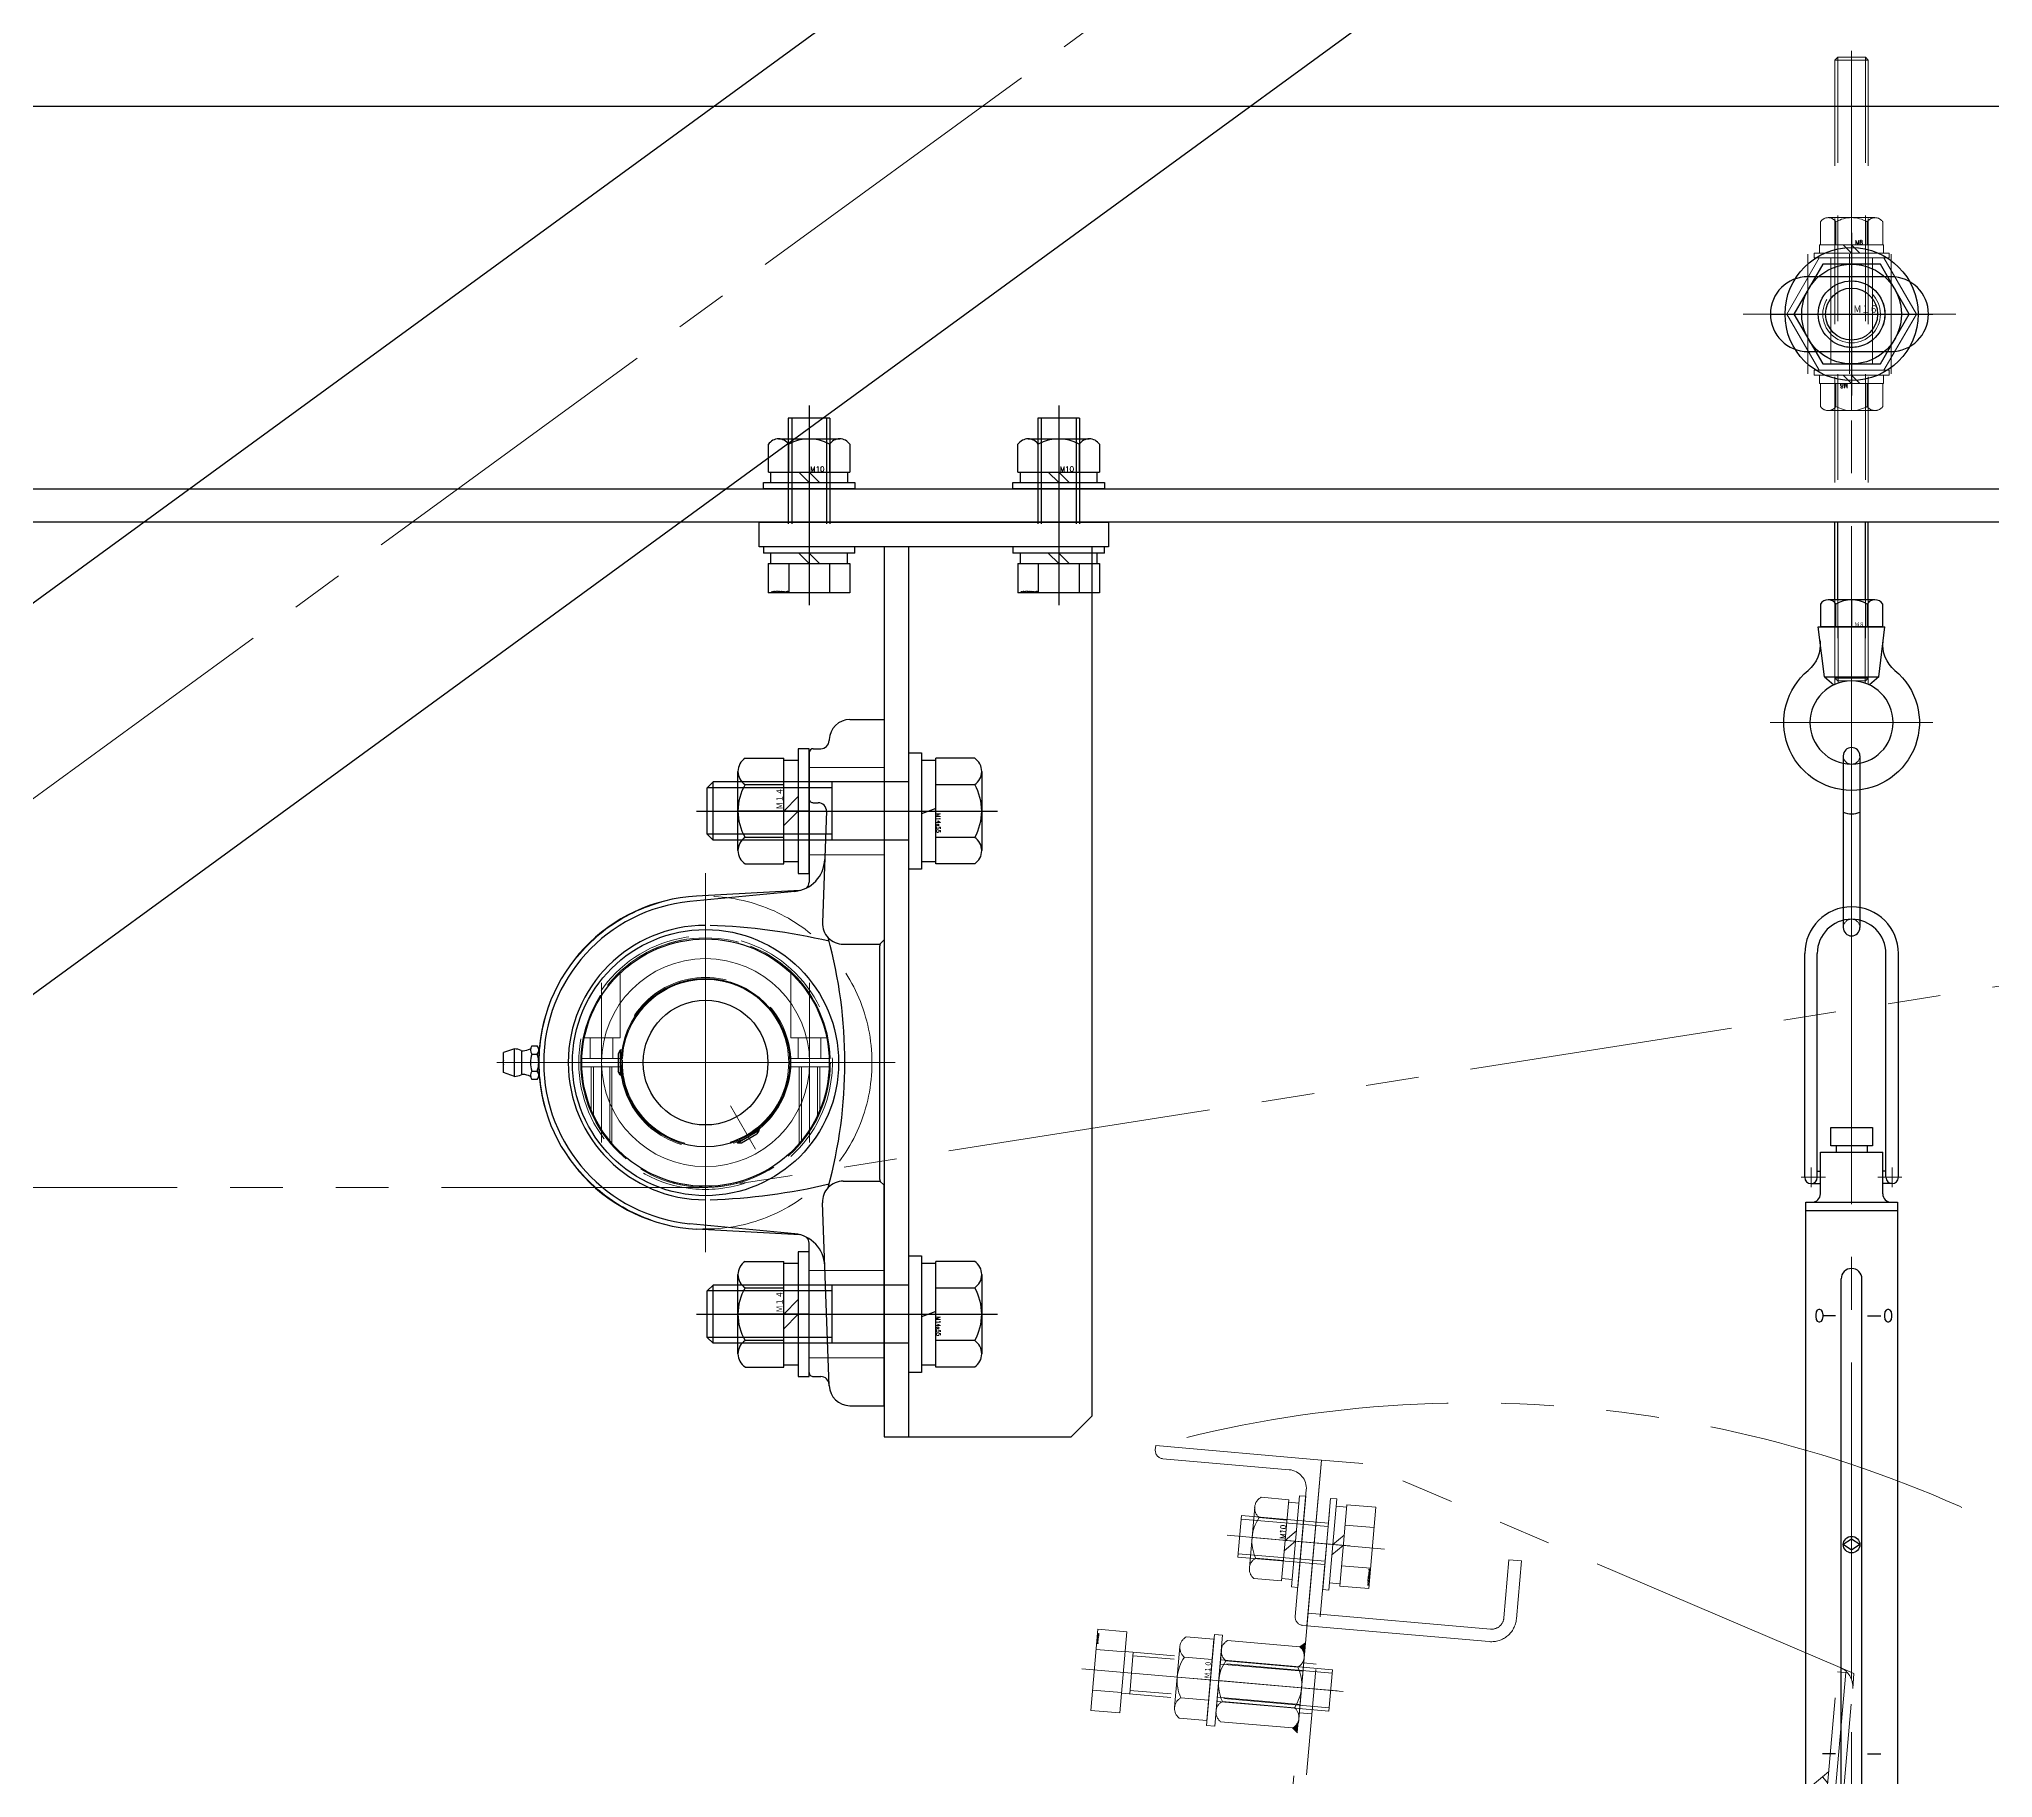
# Model space of a CAD drawing. Header units: millimetres. Extents: x -8731 to 85711, y -14522 to 31379.
# Drawn here: x 25928 to 26397.7, y 17891.6 to 18309.8 of the extents above; entities that cross this region are included whole.
import ezdxf

# ---------------------------------------------------------------- set-up
doc = ezdxf.new("R2010")
doc.units = ezdxf.units.MM
doc.header["$LTSCALE"] = 4
for name, pattern in [('CENTER2', [28.575, 19.05, -3.175, 3.175, -3.175]), ('HIDDEN', [9.525, 6.35, -3.175]), ('PHANTOM2', [31.75, 15.875, -3.175, 3.175, -3.175, 3.175, -3.175])]:
    doc.linetypes.add(name, pattern=pattern)
for name, color, linetype, lineweight in [('01_NORMAL', 7, 'Continuous', 25), ('04_HIDDEN', 2, 'HIDDEN', 13), ('05_CENTER', 4, 'CENTER2', 13), ('06_PHANTOM', 2, 'PHANTOM2', 13), ('08_DIM', 3, 'Continuous', 13)]:
    doc.layers.add(name, color=color, linetype=linetype, lineweight=lineweight)
doc.layers.add('10_DRAFT', color=8, linetype='Continuous', lineweight=0, plot=False)
doc.styles.add('KANJI0', font='txt.shx', dxfattribs={"width": 0.9, "height": 30, "bigfont": 'bigfont'})
doc.styles.add('KSS_TXT', font='txt.shx', dxfattribs={"bigfont": 'extfont2.shx'})
doc.styles.add('KSS_TXT_L', font='txt.shx', dxfattribs={"height": 9, "bigfont": 'extfont2.shx'})

# ---------------------------------------------------------------- blocks, each defined once
blk = doc.blocks.new('NTFLS-20a_1_1')
at = {"color": 0}
for p, q in [((-7.35, 20), (7.35, 20)), ((-9.8, 1.31), (-9.8, 18.69)), ((-4.9, 1.31), (-4.9, 18.69)), ((4.9, 18.69), (4.9, 1.31)), ((9.8, 18.69), (9.8, 1.31)), ((-7.35, 0), (7.35, 0))]:
    blk.add_line(p, q, dxfattribs=at)
for centre, radius, start, end in [((-7.35, 17.06), 2.94, 33.626, 146.374), ((0, 10.2), 9.8, 60, 120), ((7.35, 17.06), 2.94, 33.626, 146.374), ((-7.35, 2.94), 2.94, 213.626, 326.374), ((0, 9.8), 9.8, 240, 300), ((7.35, 2.94), 2.94, 213.626, 326.374)]:
    blk.add_arc(centre, radius, start, end, dxfattribs=at)
at = {"layer": '04_HIDDEN', "color": 0}
for p, q in [((-5, 20), (-5, 0)), ((-4, 20), (-4, 0)), ((4, 20), (4, 0)), ((5, 20), (5, 0))]:
    blk.add_line(p, q, dxfattribs=at)
at = {"layer": '10_DRAFT', "linetype": 'CENTER2'}
blk.add_line((0, 20), (0, 0), dxfattribs=at)
blk = doc.blocks.new('A$C77346CC7_1_1')
h = blk.add_hatch(color=3)
h.dxf.hatch_style = 1
h.paths.add_polyline_path([(-9.8, 1.31), (-10.87, 0), (-7.35, 0, -0.251062)])
h = blk.add_hatch(color=3)
h.dxf.hatch_style = 1
h.paths.add_polyline_path([(9.8, 1.31), (10.87, 0), (7.35, 0, 0.251062)])
h = blk.add_hatch(color=3)
h.dxf.hatch_style = 1
h.paths.add_polyline_path([(110.2, 1.31), (109.13, 0), (112.65, 0, -0.251062)])
h = blk.add_hatch(color=3)
h.dxf.hatch_style = 1
h.paths.add_polyline_path([(129.8, 1.31), (130.87, 0), (127.35, 0, 0.251062)])
at = {"color": 0}
for p, q in [((175, 0), (-15, 0)), ((-15, 0), (-15, -3)), ((175, 0), (-15, 0)), ((-15, 0), (-15, -10)), ((175, -10), (175, 0)), ((-15, -10), (-113.34, -28.98)), ((136.13, -128.56), (175, -10)), ((-111, -30), (-86.63, -30)), ((-86.63, -32), (-111, -32)), ((-117, -33.8), (-117, -42)), ((-115, -50), (-115, -34)), ((-113, -34), (-113, -50)), ((-65.65, -126.8), (-84.67, -33.6)), ((-82.71, -33.2), (-63.69, -126.4)), ((-117, -42), (-117, -47)), ((-117, -47), (-115, -47)), ((-117, -47), (-98, -47)), ((-113, -50), (-115, -50)), ((-115, -50), (-113, -50)), ((33, -59.66), (33, -128)), ((35, -128), (35, -59.66)), ((38.41, -58.24), (108.17, -128)), ((109.59, -126.59), (39.83, -56.83)), ((-95, -72.65), (-95, -78)), ((-95, -78), (-76.17, -88.87)), ((-76.17, -88.87), (-67.84, -128.04)), ((108.17, -128), (109.59, -126.59)), ((-61.73, -128), (135, -128)), ((135, -130), (-61.73, -130)), ((33, -128), (35, -128)), ((135, -128), (135, -130)), ((-62.95, -132), (131.38, -132))]:
    blk.add_line(p, q, dxfattribs=at)
at = {"color": 3}
for p, q in [((-9.8, 1.31), (-10.87, 0)), ((9.8, 1.31), (10.87, 0)), ((110.2, 1.31), (109.13, 0)), ((129.8, 1.31), (130.87, 0))]:
    blk.add_line(p, q, dxfattribs=at)
at = {"color": 0}
blk.add_lwpolyline([(135, -44), (135, 0), (138, 0), (138, -44, 0.414214), (141, -47), (155, -47), (155, -50), (141, -50, -0.414214)], format="xyb", close=True, dxfattribs=at)
for centre, radius, start, end in [((-112, -33.8), 5, 105.5241, 180), ((-111, -34), 4, 90, 180), ((-111, -34), 2, 90, 180), ((-86.63, -34), 4, 11.5346, 90), ((-86.63, -34), 2, 11.5346, 90), ((-98, -60), 13, 283.3424, 90), ((37, -59.66), 4, 45, 180), ((37, -59.66), 2, 45, 180), ((-61.73, -126), 4, 191.5346, 270), ((-61.73, -126), 2, 191.5346, 270), ((-62.95, -127), 5, 192, 270), ((131.38, -127), 5, 270, 341.8473)]:
    blk.add_arc(centre, radius, start, end, dxfattribs=at)
at = {"layer": '04_HIDDEN'}
for p, q in [((-6, 0), (-6, -3)), ((6, 0), (6, -3)), ((114, 0), (114, -3)), ((126, 0), (126, -3)), ((-15, -3), (175, -3)), ((-113, -47), (-115, -47))]:
    blk.add_line(p, q, dxfattribs=at)
at = {"layer": '05_CENTER'}
for p, q in [((0, 5.49), (0, -8.61)), ((120, 5.49), (120, -8.61)), ((155, 5.49), (155, -8.61))]:
    blk.add_line(p, q, dxfattribs=at)
at = {"layer": '10_DRAFT'}
for p, q in [((-113.34, -28.98), (-117, -30)), ((-117, -30), (-117, -33.8)), ((-86.63, -30), (-83.37, -30)), ((-86.63, -32), (-85, -32)), ((-85, -32), (-84.67, -33.6)), ((-83.37, -30), (-82.71, -33.2)), ((33, -60.55), (33, -50)), ((33, -50), (40.46, -57.46)), ((37, -62.66), (37, -54.76)), ((-94.33, -60), (-99.84, -60)), ((-98, -61.84), (-98, -58.16)), ((-95, -61.21), (-95, -58.79)), ((34, -59.66), (40, -59.66)), ((-65, -130), (-65.65, -126.8)), ((-63.37, -128), (-63.69, -126.4)), ((109.59, -126.59), (111, -128)), ((-67.84, -128.04), (-67, -132)), ((-61.73, -130), (-65, -130)), ((-61.73, -128), (-63.37, -128)), ((136.13, -128.56), (135, -132)), ((-67, -132), (-62.95, -132)), ((135, -132), (131.38, -132))]:
    blk.add_line(p, q, dxfattribs=at)
at = {"color": 4}
for p in [(0, 0), (120, 0)]:
    blk.add_blockref('NTFLS-20a_1_1', p, dxfattribs=at)
blk = doc.blocks.new('M10Nu_1_1_1')
at = {"color": 0}
for p, q in [((-9.8, 0), (-9.8, 6.69)), ((-7.35, 8), (7.35, 8)), ((-4.9, 0), (-4.9, 6.69)), ((4.9, 6.69), (4.9, 0)), ((9.8, 6.69), (9.8, 0)), ((-9.8, 0), (9.8, 0))]:
    blk.add_line(p, q, dxfattribs=at)
at = {"color": 0, "linetype": 'CENTER2'}
blk.add_line((0, 8), (0, 0), dxfattribs=at)
at = {"color": 0}
for centre, radius, start, end in [((-7.35, 5.06), 2.94, 33.626, 146.374), ((0, -1.8), 9.8, 60, 120), ((7.35, 5.06), 2.94, 33.626, 146.374)]:
    blk.add_arc(centre, radius, start, end, dxfattribs=at)
at = {"layer": '10_DRAFT', "style": 'KANJI0', "width": 0.82}
blk.add_text('Ｍ１０', height=1.25, dxfattribs=at).set_placement((0.26, 0.12))
blk = doc.blocks.new('A$C7A442ECB_1_1')
at = {"color": 0}
for p, q in [((-9.81, 57), (9.81, 57)), ((-9.81, 50), (-9.81, 57)), ((-4.91, 50), (-4.91, 57)), ((4.91, 50), (4.91, 57)), ((9.81, 50), (9.81, 57)), ((-9.81, 50), (9.81, 50))]:
    blk.add_line(p, q, dxfattribs=at)
at = {"color": 0, "linetype": 'CENTER2'}
blk.add_line((0, -3), (0, 60), dxfattribs=at)
at = {"color": 0, "linetype": 'HIDDEN'}
for p, q in [((-5, 0), (-5, 50)), ((-5, 48.04), (5, 48.04)), ((-4.19, 0), (-4.19, 48.04)), ((4.19, 0), (4.19, 48.04)), ((5, 0), (5, 50)), ((-5, 0), (5, 0))]:
    blk.add_line(p, q, dxfattribs=at)
at = {"layer": '10_DRAFT', "style": 'KSS_TXT_L'}
blk.add_text('BT-M10x50L', height=0.3, dxfattribs=at).set_placement((6.32, 56.66))
blk = doc.blocks.new('A$C5BE71404_1')
at = {"color": 0}
for p, q in [((-3, 38), (-3, 7.5)), ((-1, 40), (0, 40)), ((0, 0), (0, 40)), ((-40, 1), (-40, 0)), ((0, 0), (-40, 0)), ((-7.5, 3), (-38, 3))]:
    blk.add_line(p, q, dxfattribs=at)
for centre, radius, start, end in [((-1, 38), 2, 90, 180), ((-7.5, 7.5), 4.5, 270, 0), ((-38, 1), 2, 90, 180)]:
    blk.add_arc(centre, radius, start, end, dxfattribs=at)
blk = doc.blocks.new('A$C55D036C2_1_1')
at = {"layer": '05_CENTER'}
blk.add_line((0, -3.71), (0, 6.83), dxfattribs=at)
blk.add_blockref('A$C5BE71404_1', (20, 0))
blk = doc.blocks.new('A$C7AFA21F4_1_1_1')
at = {"color": 0}
for p, q in [((-9.81, 11), (9.81, 11)), ((-9.81, 4), (-9.81, 11)), ((-4.91, 4), (-4.91, 11)), ((4.91, 4), (4.91, 11)), ((9.81, 4), (9.81, 11)), ((-11, 1.5), (11, 1.5)), ((-11, 1.5), (-11, 0)), ((-11, 0), (11, 0)), ((9.81, 4), (-9.81, 4)), ((-9.25, 4), (-9.25, 1.5)), ((0, 1.5), (-2.5, 4)), ((0, 4), (2.5, 1.5)), ((9.25, 1.5), (9.25, 4)), ((11, 0), (11, 1.5))]:
    blk.add_line(p, q, dxfattribs=at)
at = {"color": 0, "linetype": 'CENTER2'}
blk.add_line((0, -24), (0, 14), dxfattribs=at)
at = {"color": 0, "linetype": 'HIDDEN'}
for p, q in [((-5, -21), (-5, 0)), ((-4.19, -21), (-4.19, 0)), ((4.19, -21), (4.19, 0)), ((5, -21), (5, 0)), ((-5, -21), (5, -21))]:
    blk.add_line(p, q, dxfattribs=at)
at = {"layer": '10_DRAFT', "style": 'KSS_TXT_L'}
blk.add_text('BT-M10x25L,SW,PW', height=0.3, dxfattribs=at).set_placement((5.1, 10.66))
blk = doc.blocks.new('M10Nza_1_1_1')
at = {"color": 0}
for p, q in [((-9.8, 4), (-9.8, 10.69)), ((-7.35, 12), (7.35, 12)), ((-4.9, 4), (-4.9, 10.69)), ((4.9, 10.69), (4.9, 4)), ((9.8, 10.69), (9.8, 4)), ((-9.8, 4), (9.8, 4)), ((-9.2, 1.5), (-9.2, 4)), ((0, 1.5), (-2.5, 4)), ((0, 4), (2.5, 1.5)), ((9.2, 4), (9.2, 1.5))]:
    blk.add_line(p, q, dxfattribs=at)
at = {"color": 0, "linetype": 'CENTER2'}
blk.add_line((0, 12), (0, 0), dxfattribs=at)
at = {"color": 0}
blk.add_lwpolyline([(-11, 1.5), (11, 1.5), (11, 0), (-11, 0)], close=True, dxfattribs=at)
for centre, radius, start, end in [((-7.35, 9.06), 2.94, 33.626, 146.374), ((0, 2.2), 9.8, 60, 120), ((7.35, 9.06), 2.94, 33.626, 146.374)]:
    blk.add_arc(centre, radius, start, end, dxfattribs=at)
at = {"layer": '10_DRAFT', "style": 'KSS_TXT'}
blk.add_text('M10', height=1.25, dxfattribs=at).set_placement((0.26, 4.12))
blk = doc.blocks.new('A$C465C50AC_1_1')
for points in [[(-11, 27), (11, 27), (11, 29), (-11, 29)], [(109, 27), (131, 27), (131, 29), (109, 29)]]:
    blk.add_lwpolyline(points, close=True)
for name, p in [('A$C7A442ECB_1_1', (0, 0)), ('A$C7A442ECB_1_1', (120, 0)), ('A$C55D036C2_1_1', (155, 7)), ('M10Nu_1_1_1', (0, 29)), ('M10Nu_1_1_1', (120, 29)), ('A$C77346CC7_1_1', (0, 7)), ('M10Nza_1_1_1', (155, 10))]:
    blk.add_blockref(name, p)
at = {"layer": '04_HIDDEN', "rotation": 180}
blk.add_blockref('A$C7AFA21F4_1_1_1', (155, 4), dxfattribs=at)
blk = doc.blocks.new('16b_1_1_1')
at = {"color": 0, "linetype": 'CENTER2'}
for p, q in [((0, 19.54), (0, -19.54)), ((-19.54, 0), (19.54, 0))]:
    blk.add_line(p, q, dxfattribs=at)
at = {"color": 0}
for p, q in [((-6.92, 11.99), (-13.85, 0)), ((6.93, 11.99), (-6.92, 11.99)), ((13.85, 0), (6.93, 11.99)), ((-13.85, 0), (-6.92, -11.99)), ((6.93, -11.99), (13.85, 0)), ((-6.92, -11.99), (6.93, -11.99))]:
    blk.add_line(p, q, dxfattribs=at)
for radius in [16, 11.99, 8, 6.25]:
    blk.add_circle((0, 0), radius, dxfattribs=at)
at = {"layer": '10_DRAFT', "style": 'KANJI0', "width": 0.82}
blk.add_text('Ｍ１６', height=1.714, dxfattribs=at).set_placement((0.41, 0.18))
blk = doc.blocks.new('A$C68742FED_1')
at = {"color": 0}
for p, q in [((-2, 2), (39.3, 2)), ((-2, -2), (39.3, -2))]:
    blk.add_line(p, q, dxfattribs=at)
for centre, radius, start, end in [((-2, 0), 2, 90, 270), ((7.24, -0.02), 4.75, 335.3373, 25.1792), ((39.3, 0), 2, 270, 90)]:
    blk.add_arc(centre, radius, start, end, dxfattribs=at)
at = {"layer": '04_HIDDEN', "color": 0}
for centre, start, end in [((-2, 0), 270, 90), ((39.3, 0), 90, 270)]:
    blk.add_arc(centre, 2, start, end, dxfattribs=at)
at = {"layer": '05_CENTER', "color": 0}
blk.add_line((43.28, 0), (-7.24, 0), dxfattribs=at)
blk = doc.blocks.new('A$C416561A8_1')
at = {"color": 0}
for p, q in [((29.52, 6.46), (9.85, 11.01)), ((11.98, 10.51), (11.08, 6.62)), ((28.62, 2.56), (8.95, 7.11)), ((9.95, 6.88), (10.24, 8.16)), ((29.52, 6.46), (28.62, 2.56)), ((29.85, 6.38), (29.52, 6.46)), ((28.93, 2.49), (28.62, 2.56)), ((31.73, 2.86), (32.14, 3.08)), ((28.93, -2.49), (8.95, -7.11)), ((31.73, -2.86), (32.14, -3.08)), ((29.85, -6.38), (9.85, -11.01))]:
    blk.add_line(p, q, dxfattribs=at)
blk.add_circle((26.78, 5.04), 1.25, dxfattribs=at)
for centre, radius, start, end in [((7.3, 0), 11.3, 76.9688, 283.0313), ((7.3, 0), 7.3, 76.9689, 283.0313), ((10.78, 5.08), 3.13, 99.8583, 137.1756), ((33.8, 0), 7.5, 238.2627, 121.7373), ((29.83, 6.38), 4, 256.9686, 298.243), ((33.8, 0), 3.5, 241.7565, 118.2435), ((29.83, -6.38), 4, 61.7565, 103.0312)]:
    blk.add_arc(centre, radius, start, end, dxfattribs=at)
at = {"layer": '10_DRAFT'}
for p, q in [((27.71, 7.98), (12.44, -1.55)), ((27.71, 7.98), (29.83, 4.59)), ((8.75, 0), (5.85, 0)), ((7.3, -1.45), (7.3, 1.45)), ((29.83, 4.59), (14.56, -4.95)), ((35.25, 0), (32.35, 0)), ((33.8, -1.45), (33.8, 1.45)), ((12.44, -1.55), (14.56, -4.95)), ((12.88, -4.45), (13.45, -3.17)), ((14.56, -4.95), (12.3, -6.36))]:
    blk.add_line(p, q, dxfattribs=at)
blk.add_arc((15.44, -6.25), 3.13, 144.8583, 182.1756, dxfattribs=at)
blk = doc.blocks.new('M8アイナットa_1')
at = {"color": 0}
for p, q in [((-6.54, 12), (-8, 0)), ((-6.54, 12), (-4.28, 13.96)), ((-6.54, 12), (6.54, 12)), ((6.54, 12), (4.28, 13.96)), ((6.54, 12), (8, 0)), ((-8, 0), (8, 0))]:
    blk.add_line(p, q, dxfattribs=at)
blk.add_circle((0, 23), 10, dxfattribs=at)
for centre, radius, start, end in [((0, 23), 16.3, 309.7386, 230.2614), ((-15.53, 4.31), 8, 353.0719, 50.2614), ((15.53, 4.31), 8, 129.7386, 186.9281)]:
    blk.add_arc(centre, radius, start, end, dxfattribs=at)
at = {"layer": '04_HIDDEN', "color": 0}
for p, q in [((-4, 13.83), (-4, 0)), ((-3.25, 13.54), (-3.25, 0)), ((3.25, 13.54), (3.25, 0)), ((4, 13.83), (4, 0))]:
    blk.add_line(p, q, dxfattribs=at)
at = {"layer": '05_CENTER', "color": 0}
for p, q in [((0, 42.41), (0, -2.36)), ((-19.57, 23), (19.57, 23))]:
    blk.add_line(p, q, dxfattribs=at)
blk = doc.blocks.new('A$C49BB2EA1_1')
at = {"color": 0, "linetype": 'CENTER2'}
blk.add_line((0, 151.55), (0, -1.71), dxfattribs=at)
at = {"color": 0}
for p, q in [((-4, 149.32), (-3.32, 150)), ((-4, 149.32), (-4, 0.68)), ((4, 149.32), (-4, 149.32)), ((-3.32, 150), (-3.32, 0)), ((3.32, 150), (-3.32, 150)), ((3.32, 150), (3.32, 0)), ((4, 149.32), (3.32, 150)), ((4, 149.32), (4, 0.68)), ((4, 0.68), (-4, 0.68)), ((-4, 0.68), (-3.32, 0)), ((3.32, 0), (-3.32, 0)), ((4, 0.68), (3.32, 0))]:
    blk.add_line(p, q, dxfattribs=at)
blk = doc.blocks.new('M8Nu_1_1_1')
at = {"color": 0}
for p, q in [((-7.5, 5.5), (-7.5, 0)), ((-7.5, 5.5), (-7.5, 0)), ((5.62, 6.5), (-5.62, 6.5)), ((5.62, 6.5), (-5.62, 6.5)), ((-3.75, 0), (-3.75, 5.5)), ((-3.75, 0), (-3.75, 5.5)), ((3.75, 5.5), (3.75, 0)), ((3.75, 5.5), (3.75, 0)), ((7.5, 0), (7.5, 5.5)), ((7.5, 0), (7.5, 5.5)), ((7.5, 0), (-7.5, 0))]:
    blk.add_line(p, q, dxfattribs=at)
at = {"color": 0, "linetype": 'CENTER2'}
blk.add_line((0, 6.5), (0, 0), dxfattribs=at)
at = {"color": 0}
for centre, radius, start, end in [((-5.62, 4.25), 2.25, 33.626, 146.374), ((-5.62, 4.25), 2.25, 33.626, 146.374), ((0, -1), 7.5, 60, 120), ((5.62, 4.25), 2.25, 33.626, 146.374)]:
    blk.add_arc(centre, radius, start, end, dxfattribs=at)
at = {"layer": '10_DRAFT', "style": 'KANJI0', "width": 0.82}
blk.add_text('Ｍ８', height=1, dxfattribs=at).set_placement((0.71, -0.03))
blk = doc.blocks.new('ST-10d_1')
at = {"color": 0}
for p, q in [((-271.05, 12.5), (-274.46, 2)), ((-70.05, 11), (-70.05, -11)), ((-68.05, 11), (-68.05, 11)), ((-63.55, 9.75), (-63.55, 7.5)), ((-62.05, 11.25), (-8.25, 11.25)), ((-217.05, 9), (-269.05, 9)), ((-200.74, 3.84), (-200.74, 7.03)), ((-95.34, 3.84), (-95.34, 7.03)), ((-66.05, 7.5), (-56.05, 7.5)), ((-62.05, 8.25), (-8.25, 8.25)), ((-60.55, 8.25), (-60.55, 7.5)), ((-56.05, 7.5), (-56.05, -7.5)), ((-295.05, 2), (-343.05, 2)), ((-209.31, 2.5), (-86.48, 2.5)), ((-151.71, 0), (-150.4, 2)), ((-150.4, -2), (-151.71, 0)), ((-149.1, 0), (-150.4, 2)), ((-150.4, -2), (-149.1, 0)), ((-54.52, 3.72), (-56.05, 3.72)), ((-295.05, -2), (-343.05, -2)), ((-271.05, -12.5), (-274.46, -2)), ((-209.31, -2.5), (-86.48, -2.5)), ((-200.74, -3.84), (-200.74, -7.03)), ((-95.34, -3.84), (-95.34, -7.03)), ((-54.52, -3.72), (-56.05, -3.72)), ((-217.05, -9), (-269.05, -9)), ((-66.05, -7.5), (-56.05, -7.5)), ((-63.55, -9.75), (-63.55, -7.5)), ((-62.05, -8.25), (-8.25, -8.25)), ((-60.55, -8.25), (-60.55, -7.5)), ((-62.05, -11.25), (-8.25, -11.25))]:
    blk.add_line(p, q, dxfattribs=at)
for points in [[(-271.05, 12.5), (-271.05, -12.5), (-269.05, -12.5), (-269.05, 12.5)], [(-68.05, 11), (-68.05, -11), (-217.05, -11), (-217.05, 11)], [(-50.05, 5), (-50.05, -5), (-54.52, -5), (-54.52, 5)], [(-272.51, 2), (-272.51, -2), (-288.55, -2), (-288.55, 2)]]:
    blk.add_lwpolyline(points, close=True, dxfattribs=at)
for centre, radius in [((-291.05, 0), 10), ((-291.05, 0), 6), ((-343.05, 0), 2), ((-295.05, 0), 2), ((-150.4, 0), 2)]:
    blk.add_circle(centre, radius, dxfattribs=at)
for centre, radius, start, end in [((-66.05, 9.5), 2, 180, 270), ((-62.05, 9.75), 1.5, 90, 270), ((-8.25, 0), 11.25, 270, 90), ((-8.25, 0), 8.25, 270, 90), ((-209.31, 0), 2.5, 90, 270), ((-86.48, 0), 2.5, 270, 90), ((-66.05, -9.5), 2, 90, 180), ((-62.05, -9.75), 1.5, 90, 270)]:
    blk.add_arc(centre, radius, start, end, dxfattribs=at)
blk.add_ellipse((-325.78, 0), major_axis=(0, 2), ratio=0.707107, dxfattribs=at)
at = {"layer": '05_CENTER', "color": 0}
blk.add_line((7.71, 0), (-349.94, 0), dxfattribs=at)
at = {"layer": '10_DRAFT'}
for p, q in [((-59.69, 9.75), (-64.4, 9.75)), ((-62.05, 12.11), (-62.05, 6.3)), ((-62.05, -12.11), (-62.05, -6.3)), ((-59.69, -9.75), (-64.4, -9.75))]:
    blk.add_line(p, q, dxfattribs=at)
at = {"layer": '08_DIM', "color": 0, "style": 'KSS_TXT'}
for p in [(-96.83, 9.01), (-96.83, -7.51)]:
    blk.add_text('0', height=3, rotation=270, dxfattribs=at).set_placement(p)
blk = doc.blocks.new('M8Nza_1_1_1')
at = {"color": 0}
for p, q in [((5.62, 9.7), (-5.63, 9.7)), ((-7.5, 8.69), (-7.5, 3.2)), ((-3.75, 3.2), (-3.75, 8.69)), ((3.75, 8.69), (3.75, 3.2)), ((7.5, 3.2), (7.5, 8.69)), ((-7.7, 3.2), (7.7, 3.2)), ((-7.7, 3.2), (-7.7, 1.2)), ((0, 1.2), (-2, 3.2)), ((0, 3.2), (2, 1.2)), ((7.7, 3.2), (7.7, 1.2))]:
    blk.add_line(p, q, dxfattribs=at)
at = {"color": 0, "linetype": 'CENTER2'}
blk.add_line((0, 9.7), (0, 0), dxfattribs=at)
at = {"color": 0}
blk.add_lwpolyline([(-9, 1.2), (9, 1.2), (9, 0), (-9, 0)], close=True, dxfattribs=at)
for centre, radius, start, end in [((-5.63, 7.45), 2.25, 33.626, 146.374), ((0, 2.2), 7.5, 60, 120), ((5.62, 7.45), 2.25, 33.626, 146.374)]:
    blk.add_arc(centre, radius, start, end, dxfattribs=at)
at = {"layer": '10_DRAFT', "style": 'KSS_TXT'}
blk.add_text('M8', height=1, dxfattribs=at).set_placement((0.87, 3.27))
blk = doc.blocks.new('A$C1DD32577_1')
blk.add_blockref('M8Nu_1_1_1', (-1.49, 446.43))
at = {"color": 4, "xscale": -1, "rotation": 180}
blk.add_blockref('M8アイナットa_1', (-1.49, 446.43), dxfattribs=at)
at = {"color": 4}
for name, p, rotation in [('A$C68742FED_1', (-1.49, 413.43), 270), ('ST-10d_1', (-1.49, 376.13), 90), ('A$C416561A8_1', (-1.49, -2.22), 90)]:
    blk.add_blockref(name, p, dxfattribs=dict(at, rotation=rotation))
at = {"layer": '04_HIDDEN'}
for name, p in [('A$C49BB2EA1_1', (-1.49, 433.43)), ('M8Nza_1_1_1', (-1.49, 535.15))]:
    blk.add_blockref(name, p, dxfattribs=at)
at = {"layer": '04_HIDDEN', "rotation": 180}
blk.add_blockref('M8Nza_1_1_1', (-1.49, 508.15), dxfattribs=at)
blk = doc.blocks.new('A$C04EE0C66_1')
at = {"color": 0}
blk.add_lwpolyline([(-7.8, 13.5), (-15.6, 0), (-7.8, -13.5), (7.79, -13.5), (15.58, 0), (7.79, 13.5)], close=True, dxfattribs=at)
for radius in [8, 6.92]:
    blk.add_circle((-0.01, 0), radius, dxfattribs=at)
at = {"layer": '04_HIDDEN'}
for p, q in [((-5.01, 13.5), (-5.01, -13.5)), ((4.99, 13.5), (4.99, -13.5))]:
    blk.add_line(p, q, dxfattribs=at)
at = {"layer": '05_CENTER'}
for p, q in [((-0.01, -19.61), (-0.01, 19.61)), ((19.61, 0), (-19.62, 0))]:
    blk.add_line(p, q, dxfattribs=at)
blk = doc.blocks.new('MUCAP206Ja_1_1_1')
at = {"color": 0}
for p, q in [((-3.3, 88.8), (-2.4, 91.5)), ((-2.4, 91.5), (2.4, 91.5)), ((3.3, 88.8), (2.4, 91.5)), ((-4.04, 83.37), (-4.04, 84.63)), ((-3.3, 88.8), (3.3, 88.8)), ((-2.8, 87.05), (2.8, 87.05)), ((-2.02, 84.63), (-2.02, 83.37)), ((2.02, 84.63), (2.02, 83.37)), ((4.04, 84.63), (4.04, 83.37)), ((3.03, 83), (-3.03, 83)), ((-3, 63.4), (-2.13, 63.9)), ((3, 63.4), (-3, 63.4)), ((-3, 62.93), (-3, 63.4)), ((-2.45, 63), (-2.45, 63.72)), ((2.13, 63.9), (-2.13, 63.9)), ((3, 63.4), (2.13, 63.9)), ((2.45, 63), (2.45, 63.72)), ((3, 62.93), (3, 63.4)), ((-41.38, 20.25), (-40.04, 45.06)), ((-41.16, 21.47), (-38.73, 46.65)), ((41.16, 21.47), (38.73, 46.65)), ((41.38, 20.25), (40.04, 45.06)), ((-18.84, 35.48), (-19.25, 35.25)), ((-19.25, 35.25), (-16.25, 30.05)), ((-19.25, 35.25), (-19.25, 34.25)), ((-18.63, 34.97), (-19.25, 34.61)), ((-19.25, 34.25), (-17.12, 30.55)), ((-16.25, 30.05), (-17.12, 30.55)), ((-16.18, 30.73), (-16.8, 30.37)), ((-15.84, 30.29), (-16.25, 30.05)), ((-77.69, 13.18), (-33.69, 14.81)), ((-75.5, 17), (-75.5, 15.19)), ((-74.5, 18), (-43.4, 18)), ((60.43, 13.82), (33.69, 14.81)), ((74.5, 18), (43.4, 18)), ((62.5, 17), (62.5, 15.82)), ((75.5, 17), (75.5, 15.19)), ((-28.5, 9.81), (-28.5, 1)), ((28.5, 9.81), (28.5, 1)), ((77.69, 13.18), (77.43, 13.19)), ((-82.5, 8.18), (-82.5, 0)), ((82.5, 8.18), (82.5, 0)), ((-82.5, 0), (-29.5, 0)), ((-29.5, 0), (-28.5, 1)), ((-28.09, 1), (28.09, 1)), ((29.5, 0), (28.5, 1)), ((82.5, 0), (29.5, 0))]:
    blk.add_line(p, q, dxfattribs=at)
for radius in [32, 29.75, 20.25, 15]:
    blk.add_circle((0, 42.9), radius, dxfattribs=at)
for centre, radius, start, end in [((0, 90.01), 1.59, 69.555, 110.445), ((-3.03, 83.44), 1.56, 49.7398, 130.2602), ((0, 88.8), 3.3, 180, 208.0616), ((-8.79, 87.42), 6, 336.1715, 353.8983), ((-3.62, 86.87), 0.8, 353.8983, 28.0616), ((0, 79.3), 5.7, 69.2291, 110.7709), ((3.03, 83.44), 1.56, 49.7398, 130.2602), ((3.62, 86.87), 0.8, 151.9384, 186.1017), ((8.79, 87.42), 6, 186.1017, 203.8285), ((0, 88.8), 3.3, 331.9384, 0), ((0, 42.9), 40.1, 3.0846, 176.9154), ((0, 42.9), 38.91, 5.5232, 174.4768), ((-3.03, 84.56), 1.56, 229.7398, 310.2602), ((0, 88.7), 5.7, 249.2291, 290.7709), ((3.03, 84.56), 1.56, 229.7398, 310.2602), ((0, 42.9), 33, 0, 180), ((112.94, 46.65), 146, 181.901, 193.2451), ((-112.94, 46.65), 146, 346.7549, 358.099), ((-49.13, 22.24), 8, 272.1211, 354.4768), ((49.13, 22.24), 8, 185.5232, 267.8789), ((-77.5, 15.19), 2, 272.1211, 0), ((-74.5, 17), 1, 90, 180), ((-43.4, 20), 2, 270, 312.599), ((-33.5, 9.81), 5, 0, 92.1211), ((33.5, 9.81), 5, 87.8789, 180), ((43.4, 20), 2, 227.401, 270), ((60.5, 15.82), 2, 267.8789, 0), ((63.5, 17), 1, 90, 180), ((74.5, 17), 1, 0, 90), ((77.5, 15.19), 2, 180, 267.8789), ((-77.5, 8.18), 5, 92.1211, 180), ((0, 123.4), 114, 254.7154, 285.2846), ((77.5, 8.18), 5, 0, 87.8789), ((-28.09, 0), 1, 90, 135), ((28.09, 0), 1, 45, 90)]:
    blk.add_arc(centre, radius, start, end, dxfattribs=at)
at = {"layer": '04_HIDDEN', "color": 0}
for p, q in [((-71, 18), (-71, 0)), ((-50, 18), (-50, 0)), ((50, 18), (50, 0)), ((71, 18), (71, 0))]:
    blk.add_line(p, q, dxfattribs=at)
at = {"layer": '05_CENTER', "color": 0}
for p, q in [((0, 93.11), (0, 0)), ((-45.17, 42.9), (45.17, 42.9)), ((-20.78, 30.9), (-10.39, 36.9)), ((-60.5, 23), (-60.5, -5)), ((60.5, 23), (60.5, -5))]:
    blk.add_line(p, q, dxfattribs=at)
at = {"layer": '10_DRAFT'}
blk.add_circle((0, 42.9), 25, dxfattribs=at)
blk = doc.blocks.new('M14Nza_1_1_1')
at = {"color": 0}
for p, q in [((-12.7, 15.4), (-12.7, 6.1)), ((-9.52, 17.1), (9.52, 17.1)), ((-6.35, 6.1), (-6.35, 15.4)), ((6.35, 15.4), (6.35, 6.1)), ((12.7, 15.4), (12.7, 6.1)), ((-12.7, 6.1), (12.7, 6.1)), ((-12.25, 2.6), (-12.25, 6.1)), ((-3.5, 6.1), (0, 2.6)), ((0, 6.1), (3.5, 2.6)), ((12.25, 6.1), (12.25, 2.6))]:
    blk.add_line(p, q, dxfattribs=at)
at = {"color": 0, "linetype": 'CENTER2'}
blk.add_line((0, 0), (0, 17.1), dxfattribs=at)
at = {"color": 0}
blk.add_lwpolyline([(-15, 0), (15, 0), (15, 2.6), (-15, 2.6)], close=True, dxfattribs=at)
for centre, radius, start, end in [((-9.52, 13.29), 3.81, 33.626, 146.374), ((0, 4.4), 12.7, 60, 120), ((9.52, 13.29), 3.81, 33.626, 146.374)]:
    blk.add_arc(centre, radius, start, end, dxfattribs=at)
at = {"layer": '10_DRAFT', "ltscale": 3, "style": 'KANJI0', "width": 0.82}
blk.add_text('Ｍ１４', height=1.5, dxfattribs=at).set_placement((0.39, 6.2))
blk = doc.blocks.new('A$C6FDC4AF3_1_1_1')
at = {"color": 0}
for radius in [40, 30.5, 20.5]:
    blk.add_circle((0, 0), radius, dxfattribs=at)
at = {"layer": '05_CENTER'}
for p, q in [((0, -45.6), (0, 45.6)), ((45.6, 0), (-45.6, 0))]:
    blk.add_line(p, q, dxfattribs=at)
blk = doc.blocks.new('A$C6A332CFA_1_1_1')
at = {"color": 0}
for radius in [30, 20]:
    blk.add_circle((0, 0), radius, dxfattribs=at)
at = {"layer": '01_NORMAL'}
blk.add_circle((0, 0), 15, dxfattribs=at)
at = {"layer": '10_DRAFT'}
for p, q in [((0, -34.46), (0, 34.46)), ((34.46, 0), (-34.46, 0))]:
    blk.add_line(p, q, dxfattribs=at)
blk = doc.blocks.new('SCSPJ40-12a_1_1')
at = {"color": 0}
for p, q in [((-1, 19.97), (-1, 29.98)), ((1, 19.97), (1, 29.98)), ((-1, -19.97), (-1, -29.98)), ((1, -19.97), (1, -29.98))]:
    blk.add_line(p, q, dxfattribs=at)
for radius, start, end in [(30, 91.9102, 268.0898), (30, 271.9102, 88.0898), (20, 92.866, 267.134), (20, 272.866, 87.134)]:
    blk.add_arc((0, 0), radius, start, end, dxfattribs=at)
at = {"layer": '04_HIDDEN', "color": 0}
for p, q in [((6, 20.5), (6, 29.39)), ((-13.18, 26.95), (-1, 26.95)), ((-11.99, 27.5), (-1, 27.5)), ((1, 27.75), (6, 27.75)), ((-19.84, 22.5), (-1, 22.5)), ((-19.2, 23.05), (-1, 23.05)), ((1, 22.25), (6, 22.25)), ((6, 20.5), (21.9, 20.5)), ((-19.84, -22.5), (-1, -22.5)), ((-19.2, -23.05), (-1, -23.05)), ((1, -22.25), (6, -22.25)), ((6, -20.5), (6, -29.39)), ((6, -20.5), (21.9, -20.5)), ((-13.18, -26.95), (-1, -26.95)), ((-11.99, -27.5), (-1, -27.5)), ((1, -27.75), (6, -27.75))]:
    blk.add_line(p, q, dxfattribs=at)
at = {"layer": '05_CENTER', "color": 0}
for p, q in [((0, 32.3), (0, -32.3)), ((-19.19, 25), (19.19, 25)), ((-32.3, 0), (32.3, 0)), ((-19.19, -25), (19.19, -25))]:
    blk.add_line(p, q, dxfattribs=at)
blk = doc.blocks.new('A$C235153E3_1_1')
for name in ['A$C6FDC4AF3_1_1_1', 'A$C6A332CFA_1_1_1']:
    blk.add_blockref(name, (0, 0))
at = {"color": 4}
blk.add_blockref('SCSPJ40-12a_1_1', (0, 0), dxfattribs=at)
blk = doc.blocks.new('A$C2ADC56F7_1_1_1')
at = {"layer": '10_DRAFT'}
blk.add_circle((42.9, 0), 25, dxfattribs=at)
at = {"color": 4, "rotation": 270}
blk.add_blockref('MUCAP206Ja_1_1_1', (0, 0), dxfattribs=at)
at = {"rotation": 270}
for p in [(18, 60.5), (18, -60.5)]:
    blk.add_blockref('M14Nza_1_1_1', p, dxfattribs=at)
at = {"layer": '04_HIDDEN', "rotation": 270}
blk.add_blockref('A$C235153E3_1_1', (42.9, 0), dxfattribs=at)
blk = doc.blocks.new('A$C23690BA9_1_1_1')
at = {"color": 0}
for p, q in [((20, 941), (20, 727)), ((26, 727), (26, 941)), ((70, 941), (70, 732)), ((70, 732), (65, 727)), ((20, 727), (65, 727))]:
    blk.add_line(p, q, dxfattribs=at)
blk.add_lwpolyline([(-10, 947), (74, 947), (74, 941), (-10, 941)], close=True, dxfattribs=at)
at = {"layer": '05_CENTER'}
for p, q in [((2, 931.69), (2, 955.84)), ((62, 931.69), (62, 955.84)), ((11.79, 877.5), (34.06, 877.5)), ((11.79, 756.5), (34.06, 756.5))]:
    blk.add_line(p, q, dxfattribs=at)
blk = doc.blocks.new('A$C235047F9_1_1_1')
blk.add_blockref('A$C23690BA9_1_1_1', (0, 0))
blk = doc.blocks.new('A$C3DE3586F_1_1_1')
at = {"color": 0, "linetype": 'CENTER2'}
blk.add_line((0, -51.09), (0, 21.25), dxfattribs=at)
at = {"color": 0}
for p, q in [((-12.7, 15.8), (-12.7, 6.5)), ((-9.52, 17.5), (9.52, 17.5)), ((-6.35, 6.5), (-6.35, 15.8)), ((6.35, 15.8), (6.35, 6.5)), ((12.7, 15.8), (12.7, 6.5)), ((12.7, 6.5), (-12.7, 6.5)), ((-12.25, 3), (-12.25, 6.5)), ((-0.64, 6.5), (0.64, 3)), ((12.25, 6.5), (12.25, 3)), ((-14, 0), (-14, 3)), ((-14, 3), (14, 3)), ((14, 0), (-14, 0)), ((-7, 0), (-7, -47.1)), ((7, 0), (7, -47.1)), ((14, 3), (14, 0)), ((7, -18.5), (-7, -18.5)), ((-5.6, -18.5), (-5.6, -48.5)), ((5.6, -18.5), (5.6, -48.5)), ((-7, -47.1), (-5.6, -48.5)), ((7, -47.1), (-7, -47.1)), ((5.6, -48.5), (-5.6, -48.5)), ((7, -47.1), (5.6, -48.5))]:
    blk.add_line(p, q, dxfattribs=at)
for centre, radius, start, end in [((-9.52, 13.69), 3.81, 33.626, 146.374), ((0, 4.8), 12.7, 60, 120), ((9.52, 13.69), 3.81, 33.626, 146.374)]:
    blk.add_arc(centre, radius, start, end, dxfattribs=at)
at = {"layer": '10_DRAFT', "ltscale": 3, "style": 'KANJI0', "width": 0.82}
blk.add_text('M14x55', height=1, dxfattribs=at).set_placement((0.53, 6.6))
blk = doc.blocks.new('A$C1A3C2C0C_1_1_1')
at = {"color": 0}
for p, q in [((-9.81, 11), (9.81, 11)), ((-9.81, 4), (-9.81, 11)), ((-4.91, 4), (-4.91, 11)), ((4.91, 4), (4.91, 11)), ((9.81, 4), (9.81, 11)), ((-11, 1.5), (11, 1.5)), ((-11, 1.5), (-11, 0)), ((9.81, 4), (-9.81, 4)), ((-9.25, 4), (-9.25, 1.5)), ((0, 1.5), (-2.5, 4)), ((0, 4), (2.5, 1.5)), ((9.25, 1.5), (9.25, 4)), ((11, 0), (11, 1.5)), ((-11, 0), (11, 0))]:
    blk.add_line(p, q, dxfattribs=at)
at = {"color": 0, "linetype": 'CENTER2'}
blk.add_line((0, -34), (0, 14), dxfattribs=at)
at = {"color": 0, "linetype": 'HIDDEN'}
for p, q in [((-5, -31), (-5, 0)), ((-4.19, -31), (-4.19, 0)), ((4.19, -31), (4.19, 0)), ((5, -31), (5, 0)), ((-5, -31), (5, -31))]:
    blk.add_line(p, q, dxfattribs=at)
at = {"layer": '10_DRAFT', "style": 'KSS_TXT_L'}
blk.add_text('BT-M10x35L,SW,PW', height=0.3, dxfattribs=at).set_placement((5.1, 10.66))
blk = doc.blocks.new('A$C335A6AAC_1_1_1')
for name, p, rotation in [('A$C1A3C2C0C_1_1_1', (-48, 14), 180), ('A$C1A3C2C0C_1_1_1', (12, 14), 180), ('A$C2ADC56F7_1_1_1', (-30, -110), 180), ('A$C3DE3586F_1_1_1', (-24, -49.5), 270), ('A$C3DE3586F_1_1_1', (-24, -170.5), 270)]:
    blk.add_blockref(name, p, dxfattribs=dict(rotation=rotation))
for name, p in [('M10Nza_1_1_1', (-48, 28)), ('M10Nza_1_1_1', (12, 28)), ('A$C235047F9_1_1_1', (-50, -927))]:
    blk.add_blockref(name, p)
blk = doc.blocks.new('A$C18500DD8_1_1')
for p, q in [((-817.78, 21.25), (-1853.53, -734.46)), ((-772.99, -40.14), (-1808.74, -795.86))]:
    blk.add_line(p, q)
at = {"layer": '05_CENTER'}
blk.add_line((-592.74, 138.41), (-1919.99, -830.01), dxfattribs=at)
blk = doc.blocks.new('A$C27AD2B2D_1_1_1')
at = {"color": 0}
blk.add_line((50, 858), (2550, 858), dxfattribs=at)
blk.add_lwpolyline([(50, 950), (2550, 950), (2550, 850), (50, 850)], close=True, dxfattribs=at)
blk.add_lwpolyline([(1875, 891), (1895, 891, 1), (1895, 909), (1875, 909, 1)], format="xyb", close=True, dxfattribs=at)
at = {"layer": '05_CENTER'}
for p, q in [((1875, 885.62), (1875, 914.38)), ((1885, 885.62), (1885, 914.38)), ((1895, 885.62), (1895, 914.38)), ((1910.59, 900), (1859.41, 900)), ((1634.9, 838.72), (1634.9, 869.12)), ((1694.9, 838.72), (1694.9, 869.12))]:
    blk.add_line(p, q, dxfattribs=at)
blk = doc.blocks.new('A$C630344D5_1_1_1')
at = {"color": 0}
blk.add_lwpolyline([(1160, 150.2), (280, 150.2, -0.037623), (275.52, 150.54), (28.38, 187.87, 1.096072), (6.32, -189.89), (309, -179.82, -0.030069), (312.61, -179.91), (1997.39, -326.79, 0.610481), (2025.81, -281.61), (1921.29, -105.09, -0.309422), (1923.51, -71.27), (2106.95, 162.34, 0.68117), (2034, 286.77), (1164.64, 150.56, -0.038872), (1160, 150.2)], format="xyb", dxfattribs=at)
at = {"layer": '10_DRAFT'}
for p, q in [((1160, 174.77), (1160, 185.63)), ((1165.43, 180.2), (1154.57, 180.2))]:
    blk.add_line(p, q, dxfattribs=at)

msp = doc.modelspace()

# ---------------------------------------------------------------- linework, layer by layer
for p, q in [((26359.75609, 18174.9497), (26359.75609, 18193.67003)), ((26360.4341, 18174.9497), (26360.4341, 18193.67003)), ((26367.07959, 18174.9497), (26367.07959, 18193.67003)), ((26367.75609, 18174.9497), (26367.75609, 18193.67003))]:
    msp.add_line(p, q)
at = {"layer": '06_PHANTOM'}
msp.add_arc((26272.63768, 17693.91377), 287.9236, 15.3408904, 105.3408904, dxfattribs=at)

# ---------------------------------------------------------------- block references
for name, p in [('A$C18500DD8_1_1', (27403.25247, 18633.67003)), ('A$C27AD2B2D_1_1_1', (24478.25246, 17343.67003)), ('A$C1DD32577_1', (26365.25043, 17722.01893)), ('16b_1_1_1', (26363.75609, 18243.67003)), ('A$C335A6AAC_1_1_1', (26161.15245, 18173.67003))]:
    msp.add_blockref(name, p)
at = {"layer": '04_HIDDEN'}
msp.add_blockref('A$C04EE0C66_1', (26363.76335, 18243.67003), dxfattribs=at)
at = {"layer": '06_PHANTOM', "color": 6}
msp.add_blockref('A$C630344D5_1_1_1', (24928.25246, 17883.47003), dxfattribs=at)
at = {"layer": '06_PHANTOM', "rotation": 85.01775359796093}
msp.add_blockref('A$C465C50AC_1_1', (26228.0884, 17793.15772), dxfattribs=at)

doc.saveas('drawing.dxf')
